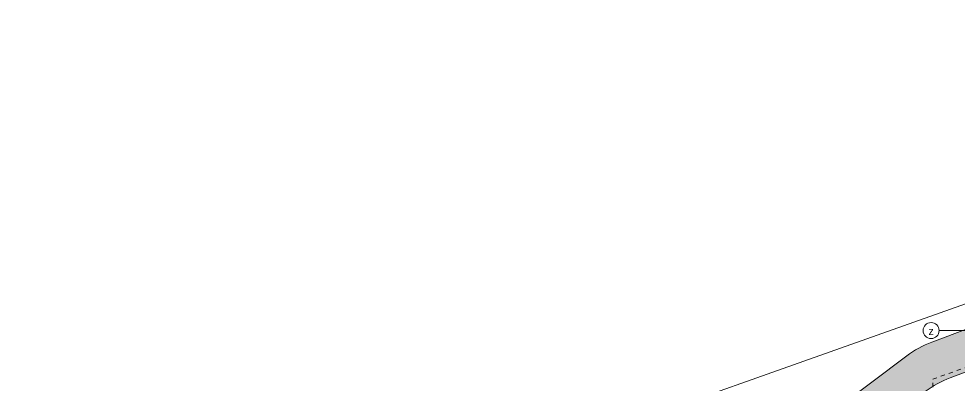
# Model space of a CAD drawing. Header units: millimetres. Extents: x 475159934 to 476245151, y 4620917055 to 4621447368.
# Drawn here: x 475183352 to 475230349, y 4621003363 to 4621021663 of the extents above; entities that cross this region are included whole.
import ezdxf

# ---------------------------------------------------------------- set-up
doc = ezdxf.new("R2010")
doc.units = ezdxf.units.MM
doc.header["$MEASUREMENT"] = 0
doc.linetypes.add('Dashed', pattern=[423.333333, 211.666667, -211.666667])
for name, color, linetype, lineweight in [('0_Pen_No__42_Pen_No__250_Pen_No__5', 5, 'Continuous', 0), ('Annotation - Text_Pen_No__7_Pen_No__5', 5, 'Continuous', 0), ('New_._Pen_No__255', 255, 'Continuous', 0), ('New_0_Pen_No__5', 5, 'Continuous', 0), ('New_ნავეთების კონტურები გრგ2_Pen_No__1', 1, 'Continuous', 0), ('zoma_Pen_No__5_Pen_No__5', 5, 'Continuous', 0)]:
    doc.layers.add(name, color=color, linetype=linetype, lineweight=lineweight)
doc.layers.add('New_._Pen_No__252', color=7, linetype='Continuous', lineweight=0, true_color=0x666666)
doc.styles.add('GENERATED_STYLE_4', font='ACADMTAV.TTF')

msp = doc.modelspace()

# ---------------------------------------------------------------- hatches: boundary and pattern name
at = {"layer": 'New_._Pen_No__255', "linetype": 'Continuous', "lineweight": 0, "true_color": 0x7f7f7f}
msp.add_hatch(color=8, dxfattribs=at).paths.add_polyline_path([(475199116.626, 4620982849.639, 0.078401642), (475199019.475, 4620982233.875), (475199019.475, 4620979324.523), (475199019.475, 4620978906.584, 0.414213562), (475201019.475, 4620976906.584), (475203042.515, 4620976906.584), (475208694.142, 4620976906.584), (475208694.142, 4620976911.724), (475208694.142, 4620978906.955), (475202008.039, 4620978895.151, -0.414738821), (475201006.246, 4620979895.15), (475201006.246, 4620981242.333, -0.235675984), (475201803.87, 4620982840.549), (475211885.311, 4620990425.053), (475228656.083, 4621003042.098, -0.071528225), (475229903.645, 4621003727.169), (475239050.392, 4621007163.349), (475242774.455, 4621008424.587), (475266174.557, 4621016341.96), (475285574.408, 4621016341.96), (475287574.564, 4621016341.96), (475291187.888, 4621016341.96), (475302424.204, 4621014255.134), (475302425.419, 4620991031.556), (475304424.204, 4620991031.556), (475304424.204, 4621016255.133), (475302424.204, 4621016255.134), (475294893.047, 4621017677.531), (475291375.101, 4621018341.96), (475285574.408, 4621018341.96), (475282593.276, 4621018341.96), (475265877.771, 4621018341.96), (475238459.732, 4621009077.216), (475228975.861, 4621005515.268, 0.071548655), (475227727.919, 4621004830.054), (475201765.953, 4620985298.259), (475199715.434, 4620983749.097), (475199714.063, 4620983749.097, 0.129873519), (475199136.004, 4620982906.584, 0.007519304)])

# ---------------------------------------------------------------- linework, layer by layer
at = {"layer": '0_Pen_No__42_Pen_No__250_Pen_No__5', "color": 5, "linetype": 'Continuous', "lineweight": 0}
msp.add_circle((475228943.792, 4621006090.239), 400, dxfattribs=at)
at = {"layer": 'New_._Pen_No__252', "color": 251, "linetype": 'Continuous', "lineweight": 0, "true_color": 0x666666, "flags": 128}
msp.add_lwpolyline([(475238459.732, 4621009077.216), (475228975.861, 4621005515.268, 0.071548655), (475227727.919, 4621004830.054), (475201765.953, 4620985298.259), (475199715.434, 4620983749.097), (475199714.063, 4620983749.097, 0.129873519), (475199136.004, 4620982906.584, 0.007519304), (475199116.626, 4620982849.639, 0.078401642), (475199019.475, 4620982233.875), (475199019.475, 4620979324.523), (475199019.475, 4620978906.584, 0.414213562), (475201019.475, 4620976906.584), (475203042.515, 4620976906.584), (475208694.142, 4620976906.584), (475208694.142, 4620976911.724), (475208694.142, 4620978906.955), (475202008.039, 4620978895.151, -0.414738821), (475201006.246, 4620979895.15), (475201006.246, 4620981242.333, -0.235675984), (475201803.87, 4620982840.549), (475211885.311, 4620990425.053), (475228656.083, 4621003042.098, -0.071528225), (475229903.645, 4621003727.169), (475239050.392, 4621007163.349)], format="xyb", dxfattribs=at)
at = {"layer": 'New_0_Pen_No__5', "color": 5, "linetype": 'Dashed', "lineweight": 0}
msp.add_lwpolyline([(475352436.73, 4620990366.377), (475329854.153, 4620990407.712), (475329854.914, 4620988436.236), (475255968.142, 4620988385.288), (475256002.384, 4620985927.639), (475229033.1, 4620985908.699), (475229032.817, 4621003666.82), (475247957.064, 4621010375.409), (475296059.458, 4621010393.982), (475352485.877, 4621010401.574)], close=True, dxfattribs=at)
at = {"layer": 'New_ნავეთების კონტურები გრგ2_Pen_No__1', "color": 1, "linetype": 'Continuous', "lineweight": 0}
msp.add_lwpolyline([(475366738.475, 4621055665.959), (475183352.486, 4620990656.181), (475188226.887, 4620985237.942), (475226040.28, 4620985406.455), (475226077.582, 4620982906.604), (475259455.208, 4620982930.045), (475329857.056, 4620982940.368), (475329855.331, 4620987407.694), (475350485.757, 4620987415.66), (475366764.826, 4620987421.946)], close=True, dxfattribs=at)
at = {"layer": 'zoma_Pen_No__5_Pen_No__5', "color": 5, "linetype": 'Continuous', "lineweight": 0}
msp.add_line((475229343.792, 4621006090.239), (475300771.399, 4621006090.239), dxfattribs=at)

# ---------------------------------------------------------------- texts
at = {"layer": 'Annotation - Text_Pen_No__7_Pen_No__5', "color": 5, "linetype": 'Continuous', "lineweight": 0, "insert": (475228945.95, 4621006264.56), "char_height": 400, "attachment_point": 2, "style": 'GENERATED_STYLE_4'}
msp.add_mtext('\\A1;{\\pqc;\\fAcadMtavr|b0|i0|c0|p0;\\W1.000000;z}', dxfattribs=at)

doc.saveas('drawing.dxf')
